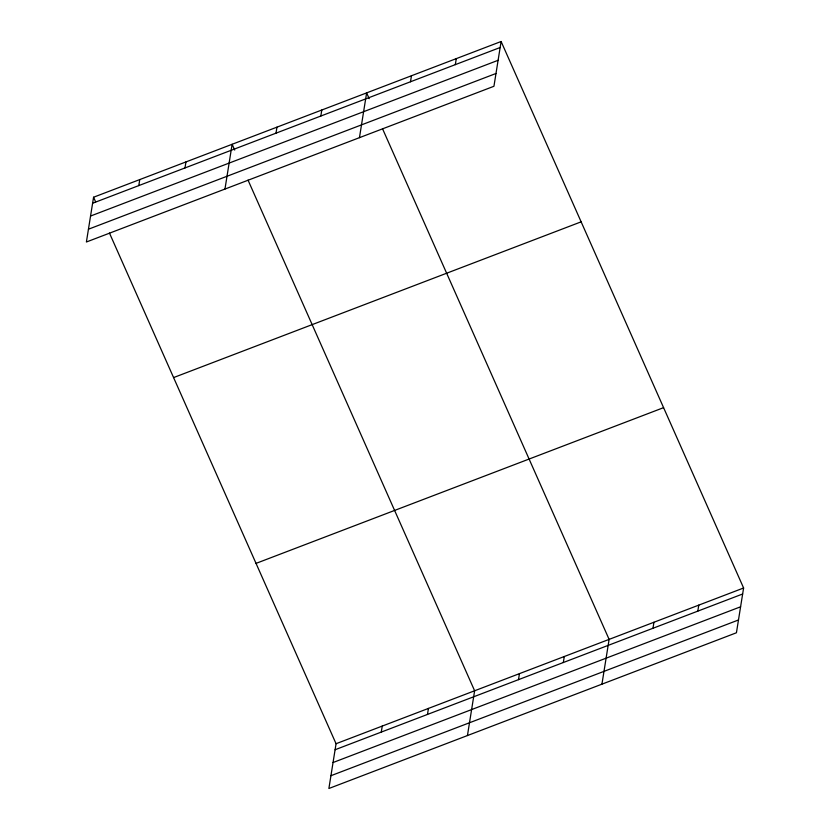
<?xml version="1.0" encoding="UTF-8"?>
<svg xmlns="http://www.w3.org/2000/svg" width="830" height="830" viewBox="0 0 830 830"><rect width="100%" height="100%" fill="white"/><g stroke="black" fill="none" stroke-linecap="round" stroke-linejoin="round"><path stroke-width="1.25" d="M93.572 197.229L86.393 242.007L493.943 86.279L501.113 41.5L93.572 197.229L95.616 201.856M138.797 185.588L139.762 179.581M184.986 167.94L185.951 161.933M224.961 189.053L232.13 144.285L234.703 150.064M276.006 133.163L276.961 127.156M320.837 116.034L321.791 110.027M359.452 137.666L366.621 92.887L369.194 98.677M410.497 81.776L411.452 75.758M109.467 233.074L336.057 743.722L328.888 788.5L736.428 632.771L743.607 587.993L501.113 41.5M455.328 64.636L456.282 58.629M381.281 732.091L382.246 726.074M427.471 714.433L428.436 708.426M467.446 735.546L474.625 690.778L248.035 180.12M518.491 679.656L519.456 673.649M563.321 662.527L564.286 656.52M601.937 684.159L609.116 639.38L382.526 128.733M652.982 628.269L653.947 622.251M697.812 611.129L698.777 605.122M92.607 203.246L500.158 47.507M90.553 216.039L498.104 60.3M88.447 229.215L495.998 73.486M173.595 377.577L581.135 221.838M256.034 563.383L663.585 407.655M336.057 743.722L743.607 587.993M335.092 749.739L742.643 594M333.048 762.531L740.588 606.792M330.931 775.708L738.482 619.979"/></g></svg>
